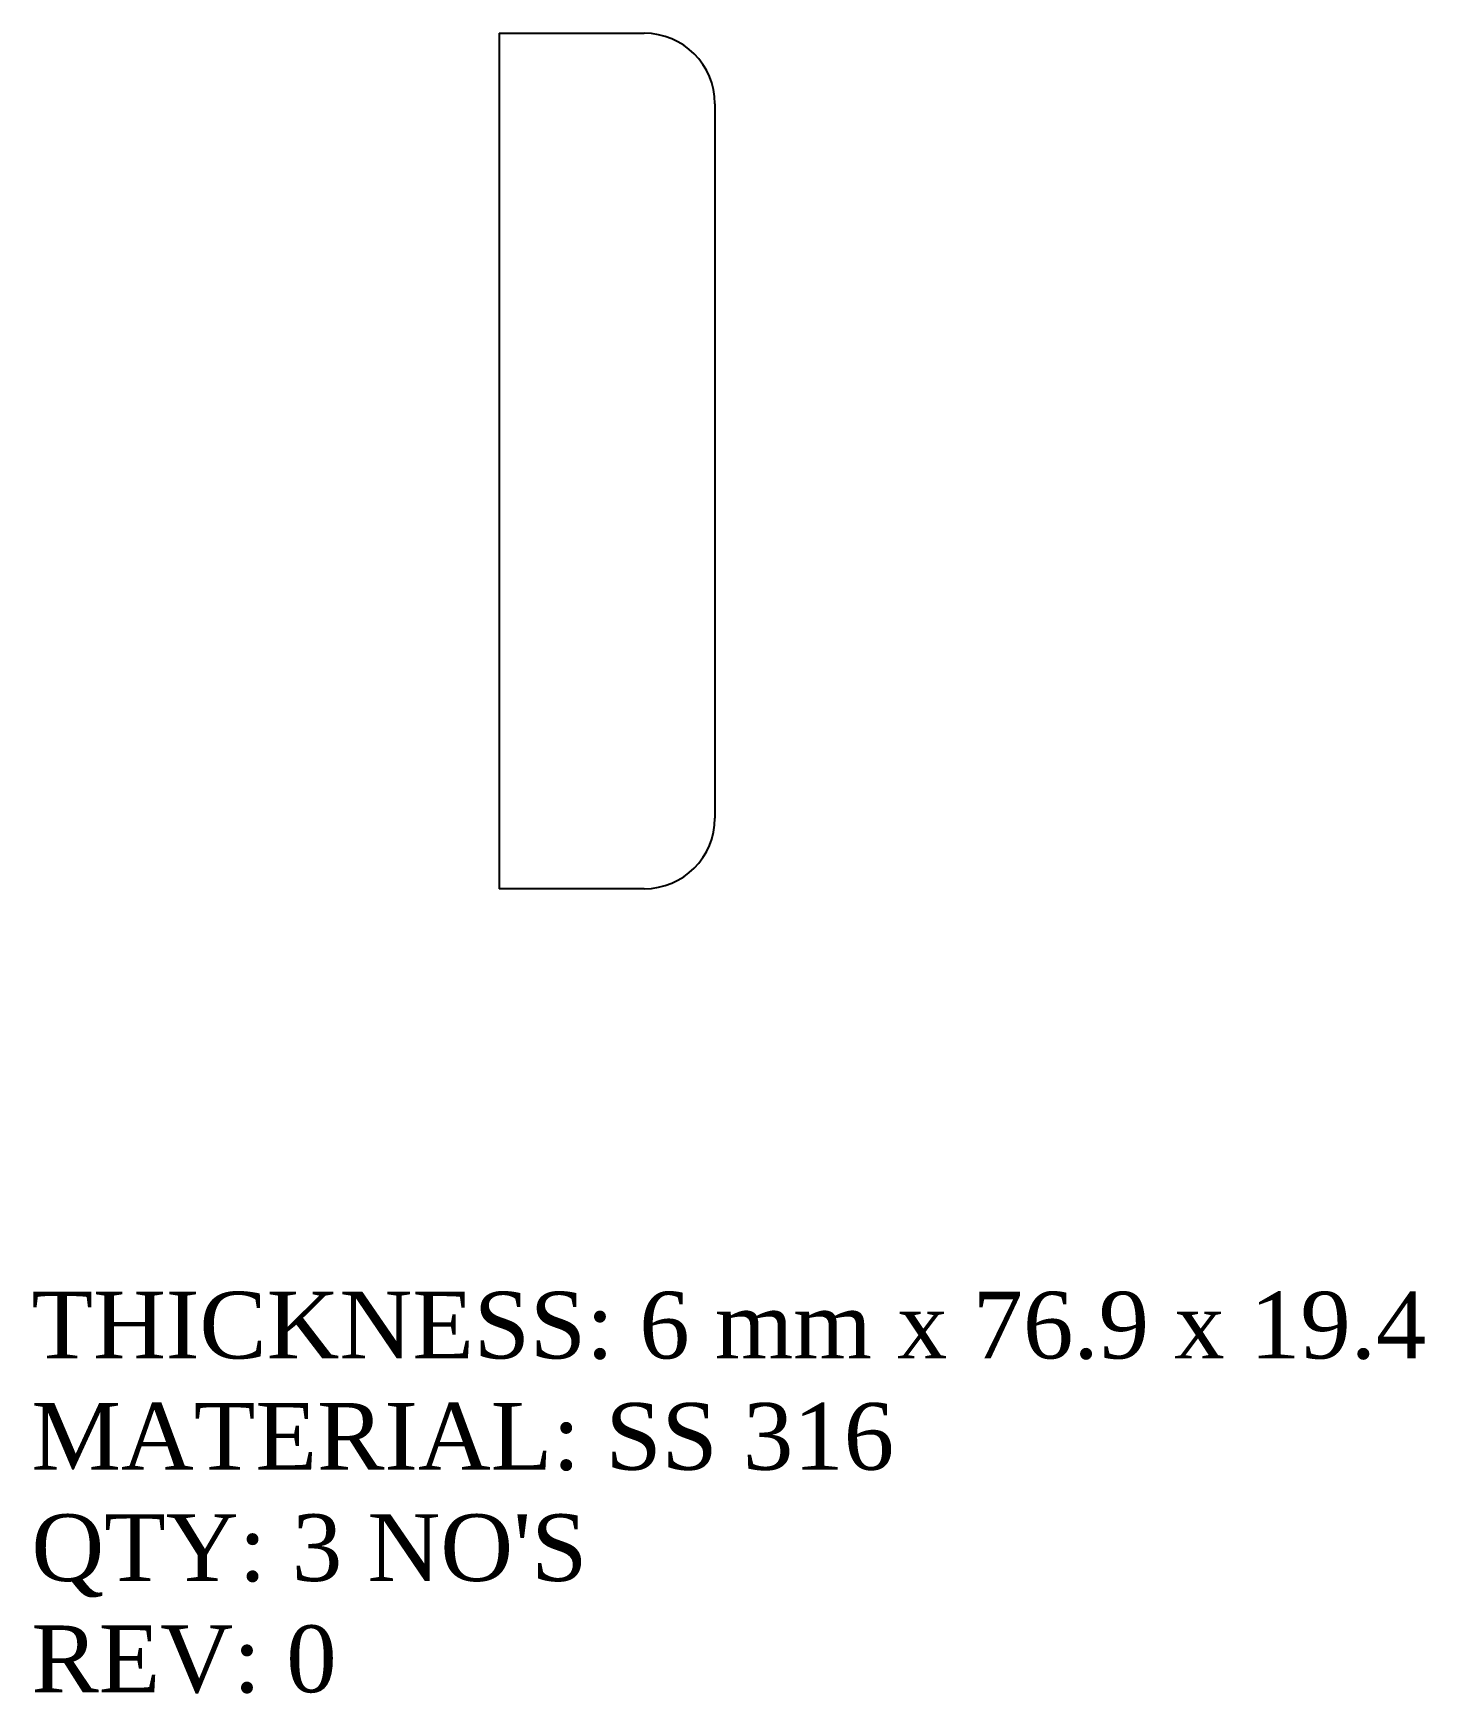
# Model space of a CAD drawing. Header units: millimetres. Extents: x 372 to 497, y -51 to 98.
import ezdxf

# ---------------------------------------------------------------- set-up
doc = ezdxf.new("R2010")
doc.units = ezdxf.units.MM
doc.layers.add('LaserCutting', color=3, linetype='Continuous')
doc.styles.get("Standard").update_dxf_attribs({"font": 'ARIAL.TTF'})

msp = doc.modelspace()

# ---------------------------------------------------------------- linework, layer by layer
at = {"layer": 'LaserCutting'}
for p, q in [((414.02, 98.39), (414.02, 21.49)), ((414.02, 98.39), (427.07, 98.39)), ((433.42, 92.04), (433.42, 27.84)), ((427.07, 21.49), (414.02, 21.49))]:
    msp.add_line(p, q, dxfattribs=at)
for centre, start, end in [((427.07, 92.04), 0, 90), ((427.07, 27.84), 270, 0)]:
    msp.add_arc(centre, 6.35, start, end, dxfattribs=at)

# ---------------------------------------------------------------- texts
at = {"layer": 'LaserCutting', "insert": (371.99, -14.73), "char_height": 6, "attachment_point": 1}
msp.add_mtext_dynamic_manual_height_columns("\\pxql;{\\fTimes New Roman|b0|i0|c0|p18;THICKNESS: 6 mm x 76.9 x 19.4 \\PMATERIAL: SS 316  \\PQTY: 3 NO'S\\PREV: 0}", width=125.2809, gutter_width=1, heights=[0], dxfattribs=at)

doc.saveas('drawing.dxf')
